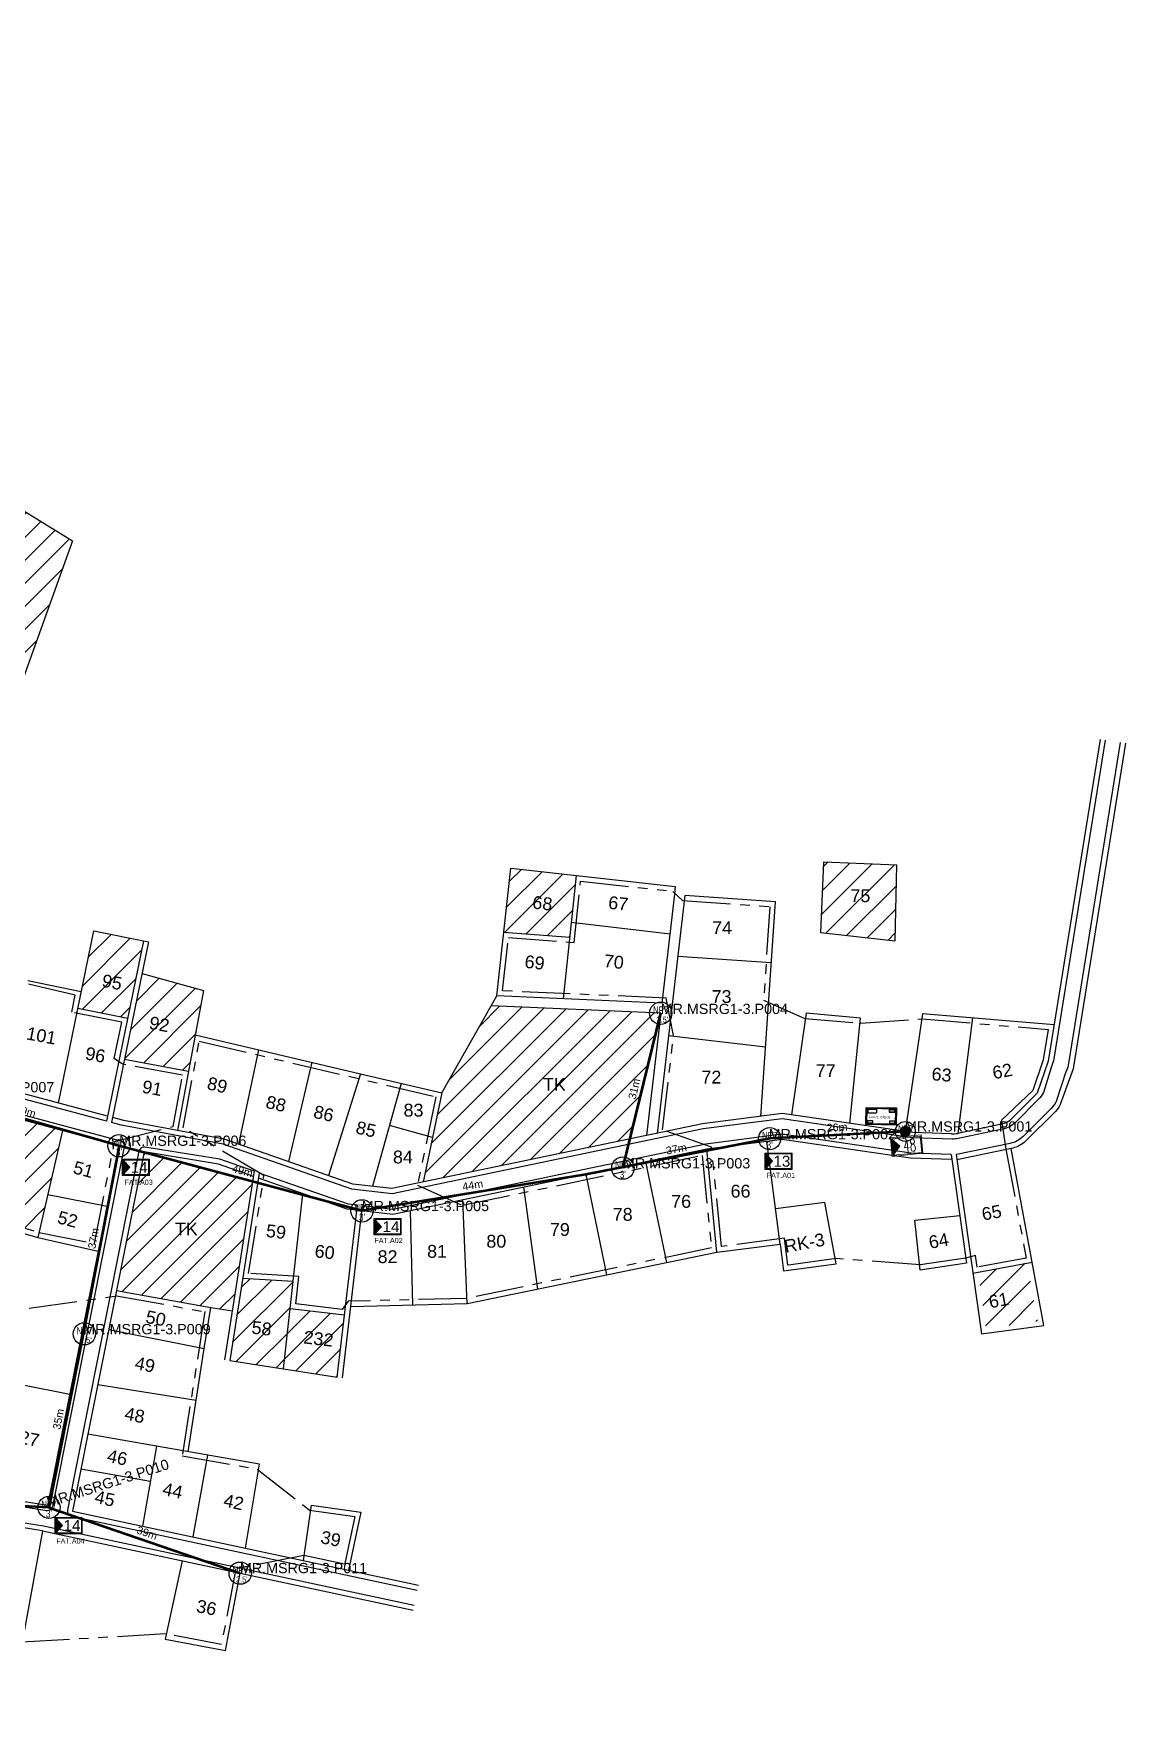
# Model space of a CAD drawing. Header units: metres. Extents: x 13896388 to 13903255, y 143653 to 146177.
# Drawn here: x 13902146.8 to 13902359.8, y 145828.7 to 146156.9 of the extents above; entities that cross this region are included whole.
import ezdxf
from ezdxf.enums import TextEntityAlignment as Align

# ---------------------------------------------------------------- set-up
doc = ezdxf.new("R2010")
doc.units = ezdxf.units.M
doc.linetypes.add('PHANTOM2', pattern=[1.25, 0.625, -0.125, 0.125, -0.125, 0.125, -0.125])
for name, color, linetype in [('Basic Map', 251, 'Continuous'), ('FAT CODE', 7, 'Continuous'), ('HOMENUMBER', 6, 'Continuous'), ('LABEL CABLE', 200, 'Continuous'), ("NEW POLE 7m(2'5 inches)", 6, 'Continuous'), ('NEW POLE 7m(3 inches)', 4, 'Continuous'), ("Pole 7m 4'", 3, 'Continuous'), ('POLE ID', 1, 'Continuous'), ('REDUCE', 251, 'Continuous'), ('SPAN KU', 161, 'Continuous'), ('TK', 251, 'Continuous')]:
    doc.layers.add(name, color=color, linetype=linetype)
for name, color, linetype, lineweight in [('FAT', 30, 'Continuous', 18), ('FAT AREA', 134, 'PHANTOM2', 25), ('FDT', 12, 'Continuous', 18), ('SLING WIRE', 4, 'Continuous', 50)]:
    doc.layers.add(name, color=color, linetype=linetype, lineweight=lineweight)
doc.layers.add('FO 48 CORE', color=7, linetype='Continuous', lineweight=50, true_color=0x8000a0)
doc.styles.add('ISO-Text', font='simplex.shx', dxfattribs={"width": 0.6})
doc.styles.get("Standard").update_dxf_attribs({"font": 'arial.ttf'})
doc.styles.add('Title Block 3', font='dgn003.shx')
doc.styles.add('Title Block v21 - Default$0$Styledgn001', font='dgn001.shx')
doc.dimstyles.new('EMR', dxfattribs={"dimtxt": 1.5, "dimasz": 0.18, "dimexe": 0.18, "dimexo": 0.0625, "dimgap": 0.09, "dimtad": 0, "dimdec": 0, "dimzin": 0, "dimdsep": 46, "dimtxsty": 'Standard', "dimcen": 0.09, "dimse1": 1, "dimse2": 1, "dimsd1": 1, "dimsd2": 1, "dimadec": 0, "dimazin": 0, "dimtfac": 1, "dimtdec": 0, "dimtofl": 0, "dimtmove": 0, "dimatfit": 3, "dimfxl": 1, "dimtolj": 1, "dimtzin": 0, "dimarcsym": 0})

# ---------------------------------------------------------------- blocks, each defined once
blk = doc.blocks.new('*U14')
at = {"color": 0, "linetype": 'ByBlock', "lineweight": -2}
blk.add_circle((0, 0), 2.24, dxfattribs=at)
at = {"color": 0, "linetype": 'ByBlock', "lineweight": -2, "style": 'Title Block 3', "width": 0.799091}
for s, p in [('NP7', (0, 0.62)), ("3'", (0, -1.27))]:
    blk.add_text(s, height=1.488, dxfattribs=at).set_placement(p, align=Align.MIDDLE_CENTER)
blk = doc.blocks.new('*U15')
at = {"color": 0, "linetype": 'ByBlock', "lineweight": -2}
blk.add_circle((0, 0), 2.24, dxfattribs=at)
at = {"color": 0, "linetype": 'ByBlock', "lineweight": -2, "style": 'Title Block 3', "width": 0.799091}
for s, height, p in [('NP7', 1.488, (0, 0.62)), ("2.5'", 1.2, (0.32, -1.27))]:
    blk.add_text(s, height=height, dxfattribs=at).set_placement(p, align=Align.MIDDLE_CENTER)
blk = doc.blocks.new('*U16')
at = {"color": 0, "linetype": 'ByBlock', "lineweight": -2}
blk.add_circle((0, 0), 2.24, dxfattribs=at)
at = {"color": 0, "linetype": 'ByBlock', "lineweight": -2, "style": 'Title Block 3', "width": 0.799091}
for s, p in [('NP7', (0, 0.62)), ("4'", (0, -1.27))]:
    blk.add_text(s, height=1.488, dxfattribs=at).set_placement(p, align=Align.MIDDLE_CENTER)
blk = doc.blocks.new('FAT')
h = blk.add_hatch(color=2)
h.dxf.hatch_style = 1
h.paths.add_polyline_path([(-4.25, 2), (-4.25, -2), (-2.4, 0)])
for points in [[(-4.5, 2.25), (3, 2.25), (3, -2.25), (-4.5, -2.25)], [(-4.25, 2), (2.75, 2), (2.75, -2), (-4.25, -2)]]:
    blk.add_lwpolyline(points, close=True)
at = {"color": 2}
blk.add_lwpolyline([(-4.25, 2), (-4.25, -2), (-2.4, 0)], close=True, dxfattribs=at)
at = {"color": 7}
blk.add_attdef('FAT', text='', height=3, dxfattribs=at).set_placement((0.18, 0), align=Align.MIDDLE_CENTER)
blk = doc.blocks.new('FDT')
h = blk.add_hatch(color=256)
h.dxf.hatch_style = 1
h.paths.add_polyline_path([(-1.97, 3.47, 1), (0.47, 3.47, 1)])
h = blk.add_hatch(color=2)
h.dxf.hatch_style = 1
h.paths.add_polyline_path([(-4.25, 2), (-4.25, -2), (-2.4, 0)])
for points in [[(-4.5, 2.25), (3, 2.25), (3, -2.25), (-4.5, -2.25)], [(-4.25, 2), (2.75, 2), (2.75, -2), (-4.25, -2)]]:
    blk.add_lwpolyline(points, close=True)
at = {"color": 2}
blk.add_lwpolyline([(-4.25, 2), (-4.25, -2), (-2.4, 0)], close=True, dxfattribs=at)
blk.add_circle((-0.75, 3.47), 1.22)
at = {"style": 'ISO-Text', "width": 0.6}
blk.add_attdef('FDT', text='', height=3, dxfattribs=at).set_placement((0, 0), align=Align.MIDDLE_CENTER)
blk = doc.blocks.new('*D47')
at = {"layer": 'Defpoints', "color": 0, "transparency": 16777216}
for p in [(13902126.2, 145950.45), (13902126.61, 145951.89), (13902163.48, 145939.86)]:
    blk.add_point(p, dxfattribs=at)
at = {"layer": 'SPAN KU', "color": 0, "transparency": 16777216, "insert": (13902145.25, 145946.6), "char_height": 1.5, "attachment_point": 5, "rotation": 344.1392}
blk.add_mtext('\\A1;39m', dxfattribs=at)
blk = doc.blocks.new('*D51')
at = {"layer": 'Defpoints', "color": 0, "transparency": 16777216}
for p in [(13902267.7, 145966.07), (13902269.15, 145965.72), (13902261.76, 145935.49)]:
    blk.add_point(p, dxfattribs=at)
at = {"layer": 'SPAN KU', "color": 0, "transparency": 16777216, "insert": (13902264, 145950.96), "char_height": 1.5, "attachment_point": 5, "rotation": 76.2553}
blk.add_mtext('\\A1;31m', dxfattribs=at)
blk = doc.blocks.new('*D52')
at = {"layer": 'Defpoints', "color": 0, "transparency": 16777216}
for p in [(13902149.82, 145869.3), (13902187.6, 145857.88), (13902187.12, 145856.46)]:
    blk.add_point(p, dxfattribs=at)
at = {"layer": 'SPAN KU', "color": 0, "transparency": 16777216, "insert": (13902168.96, 145864.3), "char_height": 1.5, "attachment_point": 5, "rotation": 341.0037}
blk.add_mtext('\\A1;39m', dxfattribs=at)
blk = doc.blocks.new('*D58')
at = {"layer": 'Defpoints', "color": 0, "transparency": 16777216}
for p in [(13902290.33, 145942.75), (13902290.41, 145941.25), (13902316.85, 145942.65)]:
    blk.add_point(p, dxfattribs=at)
at = {"layer": 'SPAN KU', "color": 0, "transparency": 16777216, "insert": (13902303.55, 145943.45), "char_height": 1.5, "attachment_point": 5, "rotation": 3.0297}
blk.add_mtext('\\A1;26m', dxfattribs=at)
blk = doc.blocks.new('*D59')
at = {"layer": 'Defpoints', "color": 0, "transparency": 16777216}
for p in [(13902290.41, 145941.25), (13902254.26, 145935.75), (13902254.54, 145934.27)]:
    blk.add_point(p, dxfattribs=at)
at = {"layer": 'SPAN KU', "color": 0, "transparency": 16777216, "insert": (13902272.19, 145939.23), "char_height": 1.5, "attachment_point": 5, "rotation": 11.0063}
blk.add_mtext('\\A1;37m', dxfattribs=at)
blk = doc.blocks.new('*D60')
at = {"layer": 'Defpoints', "color": 0, "transparency": 16777216}
for p in [(13902254.54, 145934.27), (13902210.64, 145928.63), (13902210.88, 145927.15)]:
    blk.add_point(p, dxfattribs=at)
at = {"layer": 'SPAN KU', "color": 0, "transparency": 16777216, "insert": (13902232.47, 145932.19), "char_height": 1.5, "attachment_point": 5, "rotation": 9.2658}
blk.add_mtext('\\A1;44m', dxfattribs=at)
blk = doc.blocks.new('*D61')
at = {"layer": 'Defpoints', "color": 0, "transparency": 16777216}
for p in [(13902163.48, 145939.86), (13902163.87, 145941.31), (13902210.88, 145927.15)]:
    blk.add_point(p, dxfattribs=at)
at = {"layer": 'SPAN KU', "color": 0, "transparency": 16777216, "insert": (13902187.57, 145934.95), "char_height": 1.5, "attachment_point": 5, "rotation": 344.9901}
blk.add_mtext('\\A1;49m', dxfattribs=at)
blk = doc.blocks.new('*D62')
at = {"layer": 'Defpoints', "color": 0, "transparency": 16777216}
for p in [(13902163.48, 145939.86), (13902155.02, 145903.44), (13902156.49, 145903.16)]:
    blk.add_point(p, dxfattribs=at)
at = {"layer": 'SPAN KU', "color": 0, "transparency": 16777216, "insert": (13902158.51, 145921.79), "char_height": 1.5, "attachment_point": 5, "rotation": 79.2167}
blk.add_mtext('\\A1;37m', dxfattribs=at)
blk = doc.blocks.new('*D63')
at = {"layer": 'Defpoints', "color": 0, "transparency": 16777216}
for p in [(13902156.49, 145903.16), (13902148.35, 145869.59), (13902149.82, 145869.3)]:
    blk.add_point(p, dxfattribs=at)
at = {"layer": 'SPAN KU', "color": 0, "transparency": 16777216, "insert": (13902151.68, 145886.52), "char_height": 1.5, "attachment_point": 5, "rotation": 78.8588}
blk.add_mtext('\\A1;35m', dxfattribs=at)
blk = doc.blocks.new('*D64')
at = {"layer": 'Defpoints', "color": 0, "transparency": 16777216}
for p in [(13902106.89, 145871.42), (13902106.96, 145872.92), (13902149.82, 145869.3)]:
    blk.add_point(p, dxfattribs=at)
at = {"layer": 'SPAN KU', "color": 0, "transparency": 16777216, "insert": (13902128.43, 145871.86), "char_height": 1.5, "attachment_point": 5, "rotation": 357.1651}
blk.add_mtext('\\A1;43m', dxfattribs=at)
blk = doc.blocks.new('GGG')
at = {"layer": 'LABEL CABLE', "ltscale": 0.15}
for p, q in [((2315.7, 615.28), (2315.7, 624.68)), ((2315.7, 624.68), (2332.21, 624.68)), ((2316.19, 615.77), (2316.19, 624.19)), ((2316.19, 624.19), (2331.72, 624.19)), ((2331.72, 615.77), (2316.19, 615.77)), ((2316.61, 623.8), (2316.61, 621.74)), ((2316.61, 623.8), (2321.32, 623.8)), ((2316.61, 621.74), (2321.32, 621.74)), ((2316.61, 617.48), (2316.61, 616.26)), ((2316.61, 617.48), (2319.3, 617.48)), ((2316.61, 616.26), (2319.3, 616.26)), ((2319.3, 617.48), (2319.3, 616.26)), ((2321.32, 623.8), (2321.32, 621.74)), ((2328.3, 623.95), (2328.3, 622.24)), ((2328.3, 623.95), (2331.48, 623.95)), ((2328.3, 622.24), (2331.48, 622.24)), ((2328.55, 623.71), (2328.55, 622.48)), ((2328.55, 623.71), (2331.24, 623.71)), ((2328.55, 622.48), (2331.24, 622.48)), ((2328.55, 617.48), (2328.55, 616.26)), ((2328.55, 617.48), (2331.24, 617.48)), ((2328.55, 616.26), (2331.24, 616.26)), ((2331.24, 623.71), (2331.24, 622.48)), ((2331.24, 617.48), (2331.24, 616.26)), ((2331.48, 623.95), (2331.48, 622.24)), ((2331.72, 624.19), (2331.72, 615.77)), ((2332.21, 624.68), (2332.21, 615.28)), ((2332.21, 615.28), (2315.7, 615.28))]:
    blk.add_line(p, q, dxfattribs=at)
at = {"layer": 'LABEL CABLE', "attachment_point": 7, "line_spacing_factor": 0.6, "style": 'Title Block v21 - Default$0$Styledgn001'}
for s, insert, char_height in [('\\pxsm1.5;{\\W1.06772;LABEL CABLE}', (2317.46, 618.86), 1.2216), ('\\pxsm1.5;{\\W1.06772;MYREPUBLIC}', (2328.72, 622.9), 0.2443)]:
    blk.add_mtext(s, dxfattribs=dict(at, insert=insert, char_height=char_height))

msp = doc.modelspace()

# ---------------------------------------------------------------- hatches: boundary and pattern name
at = {"layer": 'Basic Map'}
h = msp.add_hatch(dxfattribs=at)
h.set_pattern_fill('ANSI31', color=256)
h.paths.add_polyline_path([(13902023.94, 146085.43), (13902009.69, 146087.77), (13902006.97, 146076.66), (13902020.91, 146073.72)])
h.paths.add_polyline_path([(13901967.09, 145968.79), (13901958.89, 145973.29), (13901956.79, 145969.69), (13901954.7, 145971.02), (13901948.9, 145961.87), (13901960.37, 145955.73), (13901965.65, 145966.15)])
h.paths.add_polyline_path([(13901914.91, 146012.94), (13901909.28, 146019.32), (13901897.65, 146009.88), (13901888.45, 146020.16), (13901874.97, 146006.08), (13901897.87, 145981.69), (13901922.08, 146006.51)])
h.paths.add_polyline_path([(13901909.28, 146019.32), (13901907.79, 146021.01), (13901900.14, 146030.05), (13901888.45, 146020.16), (13901897.65, 146009.88)])
h.paths.add_polyline_path([(13901942.94, 146078.27), (13901935.34, 146084.9), (13901925.76, 146073.06), (13901931.83, 146063.47), (13901936.51, 146067.18)])
h.paths.add_polyline_path([(13902066.84, 145901.45), (13902049.67, 145905.43), (13902052.75, 145918.74), (13902054.03, 145918.42), (13902054.68, 145918.88), (13902054.79, 145919.26), (13902044.47, 145921.84), (13902033.95, 145913.39), (13902023.66, 145887.67), (13902059.23, 145880.65), (13902062.35, 145880.37)])
h.paths.add_polyline_path([(13902189.55, 145932.87), (13902168.35, 145938.55), (13902162.99, 145911.59), (13902181.37, 145908.3), (13902185.59, 145907.64)])
h.paths.add_polyline_path([(13902269.15, 145965.72), (13902236.08, 145967.17), (13902226.47, 145950.17), (13902222.82, 145932.78), (13902263.15, 145941.17)])
h.paths.add_polyline_path([(13902152.44, 145942.81), (13902134.61, 145947.59), (13902130.64, 145927.88), (13902147.88, 145922.97)])
h.paths.add_polyline_path([(13902154.4, 146057.87), (13902129.47, 146073.27), (13902111.2, 146028.72), (13902134.06, 146018.03), (13902139.84, 146017.42)])
h.paths.add_polyline_path([(13902118.65, 146046.89), (13902106.25, 146051.97), (13902091.44, 146057.87), (13902084.27, 146038.86), (13902092.2, 146035.87, -0.178227), (13902095.33, 146033.16), (13902102.09, 146032.98), (13902111.2, 146028.72)])
h.paths.add_polyline_path([(13902168.27, 145979.82), (13902158.54, 145981.81), (13902155.45, 145966.72), (13902165.18, 145964.73)])
h.paths.add_polyline_path([(13902179.96, 145970.18), (13902167.99, 145973.45), (13902164.56, 145956.73), (13902177.04, 145954.41)])
h.paths.add_polyline_path([(13902252.63, 145992.6), (13902239.93, 145994), (13902238.56, 145981.57), (13902251.39, 145980.58)])
h.paths.add_polyline_path([(13902315.21, 145994.61), (13902300.89, 145995.19), (13902300.31, 145981.45), (13902314.86, 145979.84)])
h.paths.add_polyline_path([(13902340.61, 145916.95), (13902331.04, 145915.17), (13902332.59, 145904.18), (13902342.72, 145905.6)])
h.paths.add_polyline_path([(13902124.33, 145847.9), (13902114.38, 145850.83), (13902111.75, 145834.69), (13902121.35, 145832.8)])
h.paths.add_polyline_path([(13902131.44, 145845.81), (13902124.33, 145847.9), (13902121.35, 145832.8), (13902128.59, 145831.37)])
h.paths.add_polyline_path([(13902144.43, 145841.98), (13902131.44, 145845.81), (13902128.59, 145831.37), (13902142.02, 145828.71)])
h.paths.add_polyline_path([(13902057.68, 145932.1), (13902053.58, 145933.61), (13902048.95, 145935.6), (13902044.47, 145921.84), (13902053.82, 145919.5)])
h.paths.add_polyline_path([(13901911.5, 145913.51), (13901900.91, 145919.11), (13901892.76, 145904.23), (13901903.84, 145898.56)])
h.paths.add_polyline_path([(13901919.24, 145909.42), (13901911.5, 145913.51), (13901903.84, 145898.56), (13901912.47, 145894.13)])
h.paths.add_polyline_path([(13902007.76, 145974.12), (13901998.34, 145977.53), (13901990.03, 145959.17), (13901998.67, 145956.32)])
h.paths.add_polyline_path([(13901888.45, 146020.16), (13901882.23, 146027.7), (13901865.93, 146015.05), (13901874.97, 146006.08)])
h.paths.add_polyline_path([(13901882.23, 146027.7), (13901874.24, 146037.37), (13901863.78, 146028.74), (13901871.22, 146019.15)])
h.paths.add_polyline_path([(13901800.79, 146060.68), (13901791.74, 146054.91), (13901803.21, 146040.48), (13901811.17, 146047.62)])
h.paths.add_polyline_path([(13901807.67, 146065.08), (13901800.79, 146060.68), (13901811.17, 146047.62), (13901817.23, 146053.05)])
h.paths.add_polyline_path([(13901889.73, 146056.31), (13901877.6, 146045.31), (13901888.64, 146032.53), (13901892.85, 146036.17), (13901900.58, 146042.85)])
h.paths.add_polyline_path([(13901936.51, 146067.18), (13901931.83, 146063.47), (13901917.08, 146050.93), (13901924.64, 146040.03), (13901942.79, 146055.56)])
h.paths.add_polyline_path([(13901860.81, 146150.33), (13901848.47, 146156.87), (13901841.74, 146140.88), (13901854.02, 146135.72)])
h.paths.add_polyline_path([(13902058.77, 146069.8), (13902048.79, 146073.77), (13902042.79, 146054.51), (13902050.58, 146051.57), (13902051.6, 146052.26), (13902052.08, 146052.07)])
h.paths.add_polyline_path([(13902090.55, 146027.55, 0.368147), (13902088.04, 146032.09), (13902046.64, 146047.71), (13902038.18, 146021.05), (13902037.67, 146012.81), (13902031.45, 145995.61), (13902047.58, 145990.65), (13902052.98, 146008.18), (13902067.02, 146004.89), (13902085.18, 146001.19)])
h.paths.add_polyline_path([(13902197.45, 145913.42), (13902187.6, 145914), (13902185.08, 145897.97), (13902195.57, 145896.32)])
h.paths.add_polyline_path([(13902207.49, 145906.86), (13902196.86, 145908.11), (13902195.57, 145896.32), (13902206.05, 145894.68)])
h.paths.add_polyline_path([(13901848.99, 146146.88), (13901853.97, 146144.07), (13901855.81, 146147.33), (13901850.84, 146150.14)], flags=24)
h.paths.add_polyline_path([(13902047.63, 146062.71), (13902052.98, 146060.69), (13902054.3, 146064.2), (13902048.95, 146066.22)], flags=24)
h.paths.add_polyline_path([(13902061.61, 146021.66), (13902067.32, 146021.66), (13902067.32, 146025.41), (13902061.61, 146025.41)], flags=24)
h.paths.add_polyline_path([(13902167.21, 145948.98), (13902172.26, 145948.05), (13902173.2, 145953.11), (13902168.15, 145954.05)], flags=9)
h.paths.add_polyline_path([(13902124.33, 145933.33), (13902129.37, 145932.33), (13902130.36, 145937.39), (13902125.33, 145938.38)], flags=9)
h.paths.add_polyline_path([(13902114.7, 145937.66), (13902119.74, 145936.66), (13902120.74, 145941.72), (13902115.7, 145942.71)], flags=9)
h.paths.add_polyline_path([(13902098.29, 145929.18), (13902103.25, 145927.85), (13902104.59, 145932.83), (13902099.63, 145934.16)], flags=9)
h.paths.add_polyline_path([(13902099.62, 145937), (13902104.58, 145935.67), (13902105.91, 145940.65), (13902100.95, 145941.97)], flags=9)
h.paths.add_polyline_path([(13902101.58, 145946.95), (13902106.54, 145945.62), (13902107.87, 145950.6), (13902102.91, 145951.93)], flags=9)
h.paths.add_polyline_path([(13902150.34, 145923.64), (13902155.3, 145922.31), (13902156.63, 145927.29), (13902151.67, 145928.62)], flags=9)
h.paths.add_polyline_path([(13902153.62, 145933.31), (13902158.58, 145931.99), (13902159.92, 145936.96), (13902154.96, 145938.29)], flags=9)
h.paths.add_polyline_path([(13902138.1, 145933.59), (13902143.61, 145932.11), (13902144.58, 145935.74), (13902139.06, 145937.21)], flags=8)
h.paths.add_polyline_path([(13902188.47, 145901.93), (13902193.57, 145901.33), (13902194.17, 145906.45), (13902189.07, 145907.05)], flags=24)
h.paths.add_polyline_path([(13902198.63, 145900.02), (13902205.66, 145899.19), (13902206.26, 145904.31), (13902199.23, 145905.14)], flags=24)
h.paths.add_polyline_path([(13902138.1, 145933.59), (13902143.61, 145932.11), (13902144.58, 145935.74), (13902139.06, 145937.21)], flags=24)
h.paths.add_polyline_path([(13902164.29, 145931.95), (13902170.32, 145931.95), (13902170.32, 145933.49), (13902164.29, 145933.49)], flags=25)
h.paths.add_polyline_path([(13902173.78, 145921.74), (13902179.49, 145921.74), (13902179.49, 145925.49), (13902173.78, 145925.49)], flags=24)
h.paths.add_polyline_path([(13902264.94, 145948.27), (13902266.09, 145952.96), (13902263.09, 145953.69), (13902261.94, 145949.01)], flags=25)
h.paths.add_polyline_path([(13902245.54, 145949.98), (13902251.25, 145949.98), (13902251.25, 145953.73), (13902245.54, 145953.73)], flags=24)
h.paths.add_polyline_path([(13902066.08, 145893.21), (13902067.01, 145897.95), (13902063.98, 145898.54), (13902063.05, 145893.81)], flags=9)
h.paths.add_polyline_path([(13902001.58, 145893.25), (13902027.45, 145893.25), (13902027.45, 145896.35), (13902001.58, 145896.35)], flags=9)
h.paths.add_polyline_path([(13902026.39, 145881.39), (13902052.27, 145881.39), (13902052.27, 145884.5), (13902026.39, 145884.5)], flags=25)
h.paths.add_polyline_path([(13902043.87, 145897.39), (13902049.48, 145896.28), (13902050.2, 145899.96), (13902044.6, 145901.07)], flags=24)
h.paths.add_polyline_path([(13901902.14, 146070), (13901928.02, 146070), (13901928.02, 146073.11), (13901902.14, 146073.11)], flags=9)
h.paths.add_polyline_path([(13901931.01, 146076.39), (13901935.79, 146071.17), (13901939.59, 146074.65), (13901934.81, 146079.87)], flags=24)
h.paths.add_polyline_path([(13901889.55, 146001.52), (13901894.33, 145996.3), (13901898.13, 145999.78), (13901893.35, 146005)], flags=24)
h.paths.add_polyline_path([(13901894.81, 146021.21), (13901899.59, 146016), (13901903.39, 146019.48), (13901898.61, 146024.69)], flags=24)
h.paths.add_polyline_path([(13901955.89, 145962.54), (13901961.02, 145962.54), (13901961.02, 145967.69), (13901955.89, 145967.69)], flags=24)
h.paths.add_polyline_path([(13902011.43, 146079.64), (13902018.28, 146077.86), (13902019.57, 146082.85), (13902012.72, 146084.62)], flags=24)

# ---------------------------------------------------------------- linework, layer by layer
for p, q in [((13902354.84, 146019.13), (13902344.74, 145956.36)), ((13902271.86, 145988.93), (13902269.39, 145967.71)), ((13902273.85, 145988.7), (13902268.43, 145942.27)), ((13902291.52, 145987.43), (13902273.85, 145988.7)), ((13902288.66, 145945.59), (13902291.52, 145987.43)), ((13902158.54, 145981.81), (13902169.25, 145979.62)), ((13902168.27, 145979.82), (13902161.07, 145944.67)), ((13902169.25, 145979.62), (13902162.03, 145944.41)), ((13902269.15, 145965.72), (13902266.37, 145941.84)), ((13902344.74, 145956.36), (13902342.6, 145950.11)), ((13902342.6, 145950.11), (13902337.84, 145945.35)), ((13902292.86, 145946.14), (13902277.29, 145944.11)), ((13902318.34, 145942.43), (13902292.86, 145946.14)), ((13902184, 145941.15), (13902164.45, 145944.77)), ((13902277.29, 145944.11), (13902216.69, 145931.5)), ((13902335.33, 145943.99), (13902327.08, 145942.27)), ((13902209.12, 145932.39), (13902184, 145941.15)), ((13902325.89, 145942.17), (13902318.34, 145942.43)), ((13902325.79, 145938.17), (13902328.78, 145916.93)), ((13902326.8, 145938.13), (13902331.73, 145903.15)), ((13902343.89, 145904.76), (13902337.48, 145939.33)), ((13902189.86, 145934.87), (13902184.09, 145898.12)), ((13902190.82, 145934.54), (13902185.08, 145897.97)), ((13902216.69, 145931.5), (13902209.12, 145932.39)), ((13902206.05, 145894.68), (13902210, 145928.26)), ((13902207.05, 145894.56), (13902211, 145928.14)), ((13902162.99, 145911.59), (13902181.37, 145908.3)), ((13902180.08, 145900.26), (13902161.47, 145903.96)), ((13902331.73, 145903.15), (13902343.89, 145904.76)), ((13902185.08, 145897.97), (13902206.05, 145894.68))]:
    msp.add_line(p, q, dxfattribs=at)
for points in [[(13902111.2, 146028.72), (13902129.47, 146073.27), (13902154.4, 146057.87), (13902139.84, 146017.42), (13902134.06, 146018.03)], [(13902237.18, 145969.13), (13902239.93, 145994), (13902271.98, 145990.46), (13902271.86, 145988.93)], [(13902252.63, 145992.6), (13902250.14, 145968.56)], [(13902251.69, 145983.46), (13902270.96, 145981.21)], [(13902151.65, 145948.2), (13902158.54, 145981.81)], [(13902238.56, 145981.57), (13902251.39, 145980.58)], [(13902272.47, 145976.87), (13902290.71, 145975.62)], [(13902167.99, 145973.45), (13902179.96, 145970.18), (13902174.89, 145942.84)], [(13902145.7, 145972.12), (13902156.12, 145969.98)], [(13902226.47, 145950.17), (13902237.18, 145969.13)], [(13902269.39, 145967.71), (13902237.18, 145969.13)], [(13902155.45, 145966.72), (13902165.18, 145964.73)], [(13902269.15, 145965.72), (13902236.08, 145967.17)], [(13902306.07, 145944.22), (13902308.1, 145964.77), (13902297.53, 145965.71), (13902294.64, 145945.88)], [(13902345.88, 145963.44), (13902320.2, 145965.63), (13902316.85, 145942.65)], [(13902329.94, 145964.8), (13902327.08, 145942.27)], [(13902178.35, 145961.5), (13902210.56, 145953.92), (13902204.36, 145934.05)], [(13902289.58, 145959.12), (13902270.65, 145961.33)], [(13902164.56, 145956.73), (13902177.04, 145954.41)], [(13902190.67, 145958.6), (13902186.78, 145940.18)], [(13902201.12, 145956.14), (13902196.56, 145936.77)], [(13902163.48, 145939.86), (13902113.74, 145953.17)], [(13902210.56, 145953.92), (13902226.47, 145950.17), (13902222.82, 145932.78)], [(13902218.51, 145952.04), (13902212.9, 145931.95)], [(13902152.44, 145942.81), (13902147.65, 145921.99), (13902159.4, 145919.29)], [(13902163.9, 145943.91), (13902162.03, 145944.41)], [(13902164.45, 145944.77), (13902162.23, 145945.37)], [(13902224.65, 145941.47), (13902216.22, 145943.83)], [(13902163.48, 145939.86), (13902149.54, 145869.64)], [(13902325.93, 145937.17), (13902317.89, 145937.44), (13902292.83, 145941.09), (13902278.12, 145939.18), (13902216.91, 145926.44), (13902210.88, 145927.15)], [(13902325.79, 145938.17), (13902317.98, 145938.44), (13902292.83, 145942.1), (13902277.95, 145940.17), (13902216.87, 145927.45), (13902211, 145928.14)], [(13902280.12, 145919.11), (13902292.43, 145920.69), (13902289.82, 145940.7)], [(13902189.7, 145933.87), (13902182.92, 145936.24), (13902168.38, 145938.67), (13902154.43, 145868.59), (13902221.88, 145854.11)], [(13902231.41, 145909.08), (13902280.12, 145919.11), (13902278.12, 145939.18)], [(13902266.21, 145936.7), (13902270.25, 145917.08)], [(13902209.89, 145927.27), (13902207.99, 145927.49), (13902190.66, 145933.53)], [(13902210, 145928.26), (13902208.22, 145928.47), (13902190.82, 145934.54)], [(13902254.54, 145934.27), (13902258.58, 145914.68)], [(13902149.58, 145930.38), (13902161.14, 145928.08)], [(13902195.57, 145896.32), (13902199.33, 145930.51)], [(13902242.4, 145931.75), (13902245.09, 145911.9)], [(13902130.45, 145926.9), (13902147.65, 145921.99)], [(13902208.69, 145908.52), (13902231.41, 145909.08), (13902230.58, 145929.29)], [(13902220.28, 145927.14), (13902220.74, 145908.82)], [(13902292.43, 145920.69), (13902293.11, 145915.44), (13902303.4, 145916.85), (13902301.17, 145928.8), (13902291.54, 145927.55)], [(13902328.78, 145916.93), (13902319.77, 145915.6), (13902318.72, 145925.31), (13902327.47, 145926.25)], [(13902330.06, 145914.99), (13902341.6, 145917.13)], [(13902187.6, 145914), (13902197.45, 145913.42)], [(13902176.95, 145880.15), (13902180.09, 145900.32), (13902181.37, 145908.3)], [(13902181.37, 145908.3), (13902185.59, 145907.64)], [(13902196.86, 145908.11), (13902207.49, 145906.86)], [(13902111.8, 145875.68), (13902117.78, 145898.57), (13902153.86, 145891.41)], [(13902159.35, 145893.29), (13902178.52, 145890.24)], [(13902188.16, 145861.35), (13902190.86, 145877.7), (13902157.42, 145883.59)], [(13902168.11, 145865.65), (13902170.86, 145881.22)], [(13902149.54, 145869.64), (13902109.3, 145876.08), (13902067.37, 145879.91)], [(13902177.97, 145863.53), (13902180.78, 145879.47)], [(13902156.06, 145876.79), (13902169.65, 145874.4)], [(13902148.57, 145864.73), (13902142.02, 145828.71), (13902111.75, 145834.69), (13902114.38, 145850.83), (13902108.76, 145852.27), (13902111.7, 145870.63)], [(13902199.5, 145858.91), (13902201.05, 145869.73), (13902210.68, 145868.36), (13902208.25, 145857.04)], [(13902148.57, 145864.73), (13902140.47, 145866.03)], [(13902148.57, 145864.73), (13902220.83, 145849.22)], [(13902175.8, 145858.89), (13902172.47, 145843.6), (13902184.26, 145841.37), (13902187.12, 145856.46)]]:
    msp.add_lwpolyline(points, dxfattribs=at)
for points in [[(13902161.07, 145944.67), (13902086.6, 145964.58, -0.396645), (13902082.99, 145970.41), (13902094.99, 146029.34, -0.363744), (13902096, 146030.14), (13902101.18, 146030.01, -0.103326), (13902101.58, 146029.91), (13902132.79, 146015.31)], [(13902161.26, 145945.63), (13902086.85, 145965.55, -0.396575), (13902083.97, 145970.21), (13902095.96, 146029.06, 0.00341), (13902095.97, 146029.14)], [(13902355.82, 146018.99), (13902345.82, 145956.84, -0.078326), (13902345.36, 145955.35), (13902343.79, 145950.26, -0.082252), (13902342.84, 145948.93), (13902338.33, 145944.43, -0.145852), (13902335.82, 145943.08), (13902327.17, 145941.27, -0.060098), (13902325.97, 145941.17), (13902318.25, 145941.43), (13902292.86, 145945.13), (13902277.45, 145943.13), (13902216.74, 145930.49), (13902208.89, 145931.41), (13902183.78, 145940.17), (13902163.9, 145943.91)], [(13902358.79, 146018.56), (13902348.72, 145955.94, -0.078326), (13902348.26, 145954.45), (13902346.26, 145948.49, -0.082252), (13902345.31, 145947.16), (13902339.82, 145941.68, -0.145852), (13902337.31, 145940.32), (13902326.84, 145938.14), (13902326.8, 145938.14)], [(13902359.78, 146018.41), (13902349.58, 145954.86), (13902347.08, 145947.9, -0.082252), (13902346.13, 145946.57), (13902340.32, 145940.76, -0.145852), (13902337.81, 145939.4), (13902326.92, 145937.13)], [(13902113.93, 145954.16), (13902163.74, 145940.83, -0.395113), (13902164.46, 145939.66), (13902150.52, 145869.44, -0.403372), (13902149.38, 145868.65), (13902109.17, 145875.09), (13902067.28, 145878.91, -0.44949), (13902066.39, 145880.12), (13902082.78, 145957.05, -0.291669), (13902083.53, 145957.82), (13902092.29, 145959.83, -0.12242), (13902092.77, 145959.82), (13902111.99, 145954.68)], [(13902189.86, 145934.87), (13902183.13, 145937.22), (13902168.53, 145939.6, 0.403982), (13902167.38, 145938.8), (13902153.45, 145868.78, 0.409826), (13902154.22, 145867.61), (13902221.67, 145853.13)], [(13902140.62, 145867.02), (13902148.73, 145865.72, -0.013162), (13902148.78, 145865.71), (13902221.04, 145850.2)]]:
    msp.add_lwpolyline(points, format="xyb", dxfattribs=at)
msp.add_lwpolyline([(13902300.31, 145981.45), (13902314.86, 145979.84), (13902315.21, 145994.61), (13902300.89, 145995.19)], close=True, dxfattribs=at)
for centre, start, end in [((13902334.3, 145948.89), 281.7835, 314.9763), ((13902326.06, 145947.17), 268.0267, 281.7835)]:
    msp.add_arc(centre, 5, start, end, dxfattribs=at)
at = {"layer": 'FAT AREA', "ltscale": 15}
for points in [[(13902095.65, 145927.03), (13902105.71, 145925.42), (13902108.94, 145931.73), (13902130.67, 145927.87), (13902147.89, 145922.96), (13902158.68, 145920.82), (13902162.62, 145940.67), (13902174.03, 145943.65), (13902175.87, 145953.61), (13902164.17, 145955.78), (13902162.55, 145956.88), (13902164, 145963.95), (13902154.27, 145965.94), (13902154.94, 145969.23), (13902133.87, 145974.24), (13902136.82, 145985.24), (13902114.58, 145989.8), (13902110, 145991.24), (13902106.42, 145991.97), (13902098.6, 145962.78), (13902101.31, 145956.91)], [(13902340.43, 145917.93), (13902330.9, 145916.17), (13902330.58, 145918.45), (13902328.61, 145917.91), (13902319.73, 145916.6), (13902303.37, 145917.86), (13902293.97, 145916.57), (13902293.29, 145921.81), (13902281.02, 145920.22), (13902279.08, 145939.6), (13902269.52, 145942.95), (13902271.67, 145961.37), (13902270.21, 145968.68), (13902238.29, 145970.08), (13902239.44, 145980.49), (13902252.28, 145979.51), (13902253.53, 145991.49), (13902271.54, 145989.5), (13902273.42, 145987.73), (13902290.45, 145986.51), (13902289.21, 145968.27), (13902297.28, 145964.72), (13902308.1, 145963.77), (13902320.19, 145964.63), (13902344.72, 145962.54), (13902343.77, 145956.6), (13902341.73, 145950.66), (13902335.61, 145944.85), (13902336.49, 145939.17)], [(13902231.3, 145910.08), (13902208.17, 145909.51), (13902207.02, 145907.93), (13902197.97, 145908.99), (13902198.56, 145914.35), (13902188.76, 145914.93), (13902191.76, 145934.05), (13902176.01, 145943.35), (13902179.14, 145960.28), (13902225.29, 145949.42), (13902221.68, 145932.2), (13902230.47, 145928.24), (13902277.23, 145937.98), (13902279.04, 145919.91)], [(13902175.81, 145879.33), (13902190.44, 145876.76), (13902200.64, 145868.78), (13902209.48, 145867.52), (13902207.48, 145858.22), (13902199.51, 145859.93), (13902186.26, 145857.31), (13902183.46, 145842.54), (13902172.53, 145844.61), (13902144.55, 145842.99), (13902136.33, 145845.41), (13902128.04, 145847.85), (13902132.4, 145867.76), (13902127.46, 145873.62), (13902135.42, 145910.31), (13902145.98, 145908.17), (13902162.97, 145910.57), (13902180.23, 145907.49)]]:
    msp.add_lwpolyline(points, close=True, dxfattribs=at)
at = {"layer": 'FO 48 CORE'}
msp.add_lwpolyline([(13902316.85, 145942.65), (13902290.41, 145941.25), (13902254.54, 145934.27), (13902210.88, 145927.15), (13902163.48, 145939.86), (13902156.49, 145903.16), (13902149.82, 145869.3), (13902106.89, 145871.42)], dxfattribs=at)
at = {"layer": 'SLING WIRE'}
for p, q in [((13902261.76, 145935.49), (13902269.15, 145965.72)), ((13902163.48, 145939.86), (13902126.2, 145950.45)), ((13902149.82, 145869.3), (13902187.12, 145856.46))]:
    msp.add_line(p, q, dxfattribs=at)

# ---------------------------------------------------------------- block references
at = {"layer": 'FAT', "xscale": 0.7100982745311318, "yscale": 0.7100982745311318, "zscale": 0.7100982745311318}
for p, values in [((13902167.29, 145935.65), {'FAT': '14'}), ((13902292.65, 145936.84), {'FAT': '13'}), ((13902216.41, 145924.07), {'FAT': '14'}), ((13902154.18, 145865.75), {'FAT': '14'})]:
    msp.add_blockref('FAT', p, dxfattribs=at).add_auto_attribs(values)
at = {"layer": 'FDT', "xscale": 0.8000000000000006, "yscale": 0.8000000000000006, "zscale": 0.8000000000000006, "rotation": 5.649778091378152}
msp.add_blockref('FDT', (13902317.72, 145939.94), dxfattribs=at).add_auto_attribs({'FDT': '48'})
at = {"layer": "NEW POLE 7m(2'5 inches)", "xscale": 0.9722135734580781, "yscale": 0.9722135734580781, "zscale": 0.9722135734580781}
for p in [(13902269.15, 145965.72), (13902156.71, 145903.16), (13902187.12, 145856.46)]:
    msp.add_blockref('*U15', p, dxfattribs=at)
at = {"layer": 'NEW POLE 7m(3 inches)', "xscale": 0.9722135734580781, "yscale": 0.9722135734580781, "zscale": 0.9722135734580781}
for p in [(13902290.41, 145941.25), (13902163.48, 145939.86), (13902261.76, 145935.49), (13902210.88, 145927.15), (13902149.82, 145869.3)]:
    msp.add_blockref('*U14', p, dxfattribs=at)
at = {"layer": "Pole 7m 4'", "xscale": 0.8661417322834241, "yscale": 0.8661417322834241, "zscale": 0.8661417322834241}
msp.add_blockref('*U16', (13902316.85, 145942.65), dxfattribs=at)
at = {"layer": 'SPAN KU', "xscale": 0.3571276177837598, "yscale": 0.3571276177837598, "zscale": 0.3571276177837598, "rotation": 359.1176187855897}
msp.add_blockref('GGG', (13901478.88, 145737.02), dxfattribs=at)

# ---------------------------------------------------------------- texts
at = {"layer": 'FAT CODE'}
for s, p in [('FAT.A03', (13902167.31, 145932.73)), ('FAT.A01', (13902292.59, 145934.09)), ('FAT.A02', (13902216.06, 145921.38)), ('FAT.A04', (13902154, 145862.72))]:
    msp.add_text(s, height=1, dxfattribs=at).set_placement(p, align=Align.MIDDLE_CENTER)
at = {"layer": 'HOMENUMBER', "char_height": 2.5, "width": 5.0696, "attachment_point": 5}
for s, insert, rotation in [('67', (13902260.88, 145987.14), 353.6862), ('69', (13902244.56, 145975.61), 353.6862), ('70', (13902260.01, 145975.76), 353.6862), ('101', (13902148.35, 145961.32), 349.5067), ('96', (13902158.88, 145957.59), 349.5067), ('62', (13902335.79, 145954.4), 10.5114), ('91', (13902169.96, 145951.11), 349.5067), ('89', (13902182.65, 145951.69), 346.7511), ('63', (13902323.94, 145953.73), 355.1288), ('88', (13902194.11, 145948.05), 346.7511), ('86', (13902203.41, 145946.13), 346.7511), ('85', (13902211.66, 145943.07), 346.7511), ('51', (13902156.54, 145935.22), 345.0136), ('52', (13902153.47, 145925.49), 345.0136), ('65', (13902333.7, 145926.81), 10.5114), ('59', (13902194.12, 145923.09), 353.2954), ('60', (13902203.61, 145919.12), 353.2954), ('RK-3', (13902297.19, 145920.9), 10.5114), ('64', (13902323.37, 145921.3), 10.5114), ('50', (13902170.67, 145906.17), 348.8373), ('49', (13902168.55, 145897.14), 348.8373), ('48', (13902166.55, 145887.28), 348.8373), ('27', (13902145.99, 145882.69), 348.8373), ('46', (13902163.15, 145879.02), 347.8877), ('44', (13902173.96, 145872.57), 347.8877), ('45', (13902160.72, 145871.01), 347.8877), ('42', (13902185.87, 145870.33), 347.8877), ('39', (13902204.79, 145863.16), 347.8877), ('36', (13902180.55, 145849.73), 348.8373)]:
    msp.add_mtext(s, dxfattribs=dict(at, insert=insert, rotation=rotation))
for s, insert in [('74', (13902281.12, 145982.4)), ('73', (13902281.02, 145968.96)), ('72', (13902279.03, 145953.25)), ('77', (13902301.33, 145954.51)), ('83', (13902220.93, 145946.79)), ('84', (13902218.86, 145937.65)), ('76', (13902273.13, 145928.99)), ('66', (13902284.72, 145930.99)), ('78', (13902261.73, 145926.45)), ('79', (13902249.48, 145923.5)), ('81', (13902225.52, 145919.24)), ('80', (13902237.08, 145921.21)), ('82', (13902215.87, 145918.2))]:
    msp.add_mtext(s, dxfattribs=dict(at, insert=insert))
at = {"layer": 'POLE ID'}
for s, p in [('MR.MSRG1-3.P004', (13902269.14, 145965.57)), ('MR.MSRG1-3.P007', (13902126.02, 145950.29)), ('MR.MSRG1-3.P002', (13902290.21, 145941.12)), ('MR.MSRG1-3.P001', (13902316.79, 145942.63)), ('MR.MSRG1-3.P006', (13902163.5, 145939.84)), ('MR.MSRG1-3.P003', (13902261.77, 145935.44)), ('MR.MSRG1-3.P005', (13902210.82, 145927.1)), ('MR.MSRG1-3.P009', (13902156.51, 145903.08)), ('MR.MSRG1-3.P011', (13902187.05, 145856.46))]:
    msp.add_text(s, height=2, dxfattribs=at).set_placement(p)
msp.add_text('MR.MSRG1-3.P010', height=2, rotation=17.8311, dxfattribs=at).set_placement((13902149.78, 145869.26))
at = {"layer": 'REDUCE', "insert": (13902308.1, 145988.63), "char_height": 2.5, "width": 5.0696, "attachment_point": 5}
msp.add_mtext('75', dxfattribs=at)
at = {"layer": 'REDUCE', "char_height": 2.5, "width": 5.0696, "attachment_point": 5}
for s, insert, rotation in [('68', (13902246.08, 145987.17), 353.6862), ('95', (13902162.13, 145971.77), 349.5067), ('92', (13902171.35, 145963.56), 349.5067), ('61', (13902335.08, 145909.7), 10.5114), ('58', (13902191.31, 145904.22), 353.2954), ('232', (13902202.4, 145902.19), 353.2954)]:
    msp.add_mtext(s, dxfattribs=dict(at, insert=insert, rotation=rotation))
at = {"layer": 'TK'}
for p in [(13902248.4, 145951.86), (13902176.63, 145923.61)]:
    msp.add_text('TK', height=2.5, dxfattribs=at).set_placement(p, align=Align.MIDDLE_CENTER)

# ---------------------------------------------------------------- dimensions: what is measured, and where the dimension line sits
at = {"layer": 'SPAN KU'}
for p1, p2, distance, picture, middle in [((13902261.76, 145935.49), (13902269.15, 145965.72), 1.5, '*D51', (13902264, 145950.96)), ((13902163.48, 145939.86), (13902126.2, 145950.45), -1.5, '*D47', (13902145.25, 145946.6)), ((13902316.85, 145942.65), (13902290.41, 145941.25), -1.5, '*D58', (13902303.55, 145943.45)), ((13902163.48, 145939.86), (13902156.49, 145903.16), -1.5, '*D62', (13902158.51, 145921.79)), ((13902210.88, 145927.15), (13902163.48, 145939.86), -1.5, '*D61', (13902187.57, 145934.95)), ((13902290.41, 145941.25), (13902254.54, 145934.27), -1.5, '*D59', (13902272.19, 145939.23)), ((13902254.54, 145934.27), (13902210.88, 145927.15), -1.5, '*D60', (13902232.47, 145932.19)), ((13902156.49, 145903.16), (13902149.82, 145869.3), -1.5, '*D63', (13902151.68, 145886.52)), ((13902149.82, 145869.3), (13902106.89, 145871.42), -1.5, '*D64', (13902128.43, 145871.86)), ((13902149.82, 145869.3), (13902187.12, 145856.46), 1.5, '*D52', (13902168.96, 145864.3))]:
    dim = msp.add_aligned_dim(p1=p1, p2=p2, distance=distance, dimstyle='EMR', override={"dimpost": 'm'}, dxfattribs=at)
    dim.commit()
    dim.dimension.update_dxf_attribs({"geometry": picture, "text_midpoint": middle})

doc.saveas('drawing.dxf')
